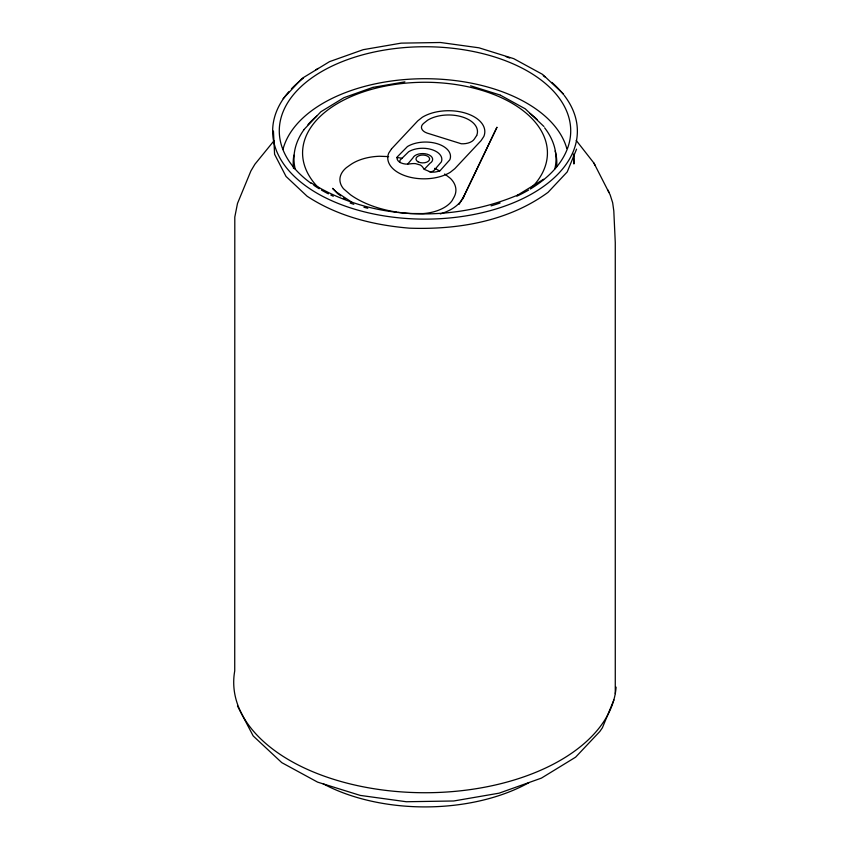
<?xml version="1.0" encoding="UTF-8"?>
<svg xmlns="http://www.w3.org/2000/svg" width="850" height="850" viewBox="0 0 850 850"><rect width="100%" height="100%" fill="white"/><g stroke="black" fill="none" stroke-linecap="round" stroke-linejoin="round"><path stroke-width="1.27" d="M573.994 154.615L573.92 164.008L573.442 153.977M576.566 149.133L567.226 171.913L548.037 192.355C508.247 221.414 457.693 229.904 409.381 228.161C373.416 225.165 337.578 216.261 307.126 196.244L286.025 176.449L274.582 154.243L273.434 131.049M613.902 699.922L602.406 727.759L599.824 731.489L575.599 757.18L541.397 778.122L499.109 793.167L453.698 800.987L406.342 801.741L360.251 795.409L317.634 782.149L281.764 762.631L253.194 735.951L237.49 705.989M273.966 140.824L254.915 164.22L250.899 170.956L237.49 203.458L234.802 217.058L234.727 670.937A191.292 110.436 0 0 0 410.975 792.434A191.292 110.436 0 0 0 616.101 687.129M407.596 164.146L412.856 158.015A10.041 5.801 0 0 1 427.401 154.264A10.041 5.801 0 0 1 429.919 163.349L424.235 169.341L430.599 171.998A10.274 5.929 0 0 0 440.438 170.308L449.82 159.789A24.937 14.397 0 0 0 437.431 143.778A24.937 14.397 0 0 0 407.437 146.551L397.322 156.836A10.274 5.929 0 0 0 407.596 164.146L410.794 163.784A12.75 7.363 0 0 1 415.459 163.625L420.293 165.006A12.75 7.363 0 0 1 423.002 167.599L424.235 169.341M459.032 204.393L463.866 196.382C459.542 205.732 449.767 211.044 440.3 213.924M283.135 98.664L301.984 78.54M303.748 129.795L320.875 111.764L343.931 97.686L372.81 87.391M302.398 78.2L329.545 61.636L363.194 49.682L401.168 43.138L440.491 42.5L478.996 47.812L513.751 58.661L542.459 74.332M517.321 195.298L543.586 179.276M517.682 195.107C452.041 222.594 372.024 221.138 310.951 182.771M373.129 87.327L404.908 81.855M470.603 85.808L499.949 94.977M500.374 95.168L525.268 108.832L543.936 126.501M351.858 202.247L336.132 191.887L340.595 195.914M343.368 198.061L345.408 199.41M542.852 74.651L563.624 94.148M335.304 191.059L332.584 188.349L338.746 194.48M576.226 140.441L593.948 163.115L610.151 194.852L612.659 202.736L613.806 210.949L615.273 242.558L615.273 693.643M593.948 163.115L595.117 165.399M607.75 189.847L609.014 192.323M529.051 782.584A149.558 86.349 0 0 1 322.809 783.604M400.254 162.52A5.047 2.911 0 0 1 400.371 159.885L408.659 151.736A19.221 11.103 0 0 1 431.768 149.6A19.221 11.103 0 0 1 441.32 161.936L434.053 170.404A4.494 2.592 0 0 1 429.346 171.721M318.899 188.201A122.421 70.677 0 0 1 346.726 98.6A122.421 70.677 0 0 1 504.411 99.152A122.421 70.677 0 0 1 530.358 188.944M544.606 127.808A131.028 75.65 0 0 1 554.827 168.916M295.279 169.363A131.028 75.65 0 0 1 303.992 129.678M307.966 124.674A131.028 75.65 0 0 1 316.689 116.121M529.996 113.433A131.028 75.65 0 0 1 537.072 119.499M388.62 156.655A88.708 51.223 0 0 0 386.293 156.506L379.461 156.262A40.513 23.386 0 0 0 350.296 164.868L346.407 167.641A36.412 21.027 0 0 0 343.527 188.764L350.455 194.756A88.708 51.223 0 0 0 396.78 212.086M396.684 157.473A88.708 51.223 0 0 1 402.337 158.312M434.647 168.343A88.708 51.223 0 0 1 439.822 171.073M444.603 174.038A88.708 51.223 0 0 1 446.399 175.281L450.489 178.458A40.449 23.354 0 0 1 453.985 197.242L452.104 200.643A36.412 21.027 0 0 1 423.056 213.594L410.571 213.531A88.708 51.223 0 0 1 397.906 212.256M564.092 95.243A152.373 87.975 0 0 1 421.664 219.109A152.373 87.975 0 0 1 288.766 91.768M291.422 88.836A152.373 87.975 0 0 1 303.461 78.104M315.966 69.711A152.373 87.975 0 0 1 318.229 68.404M506.122 56.695A152.373 87.975 0 0 1 509.703 58.034M543.246 75.682A152.373 87.975 0 0 1 545.487 77.308M551.831 82.407A152.373 87.975 0 0 1 563.348 94.297M310.781 183.122A145.722 84.139 0 0 1 329.152 67.501A145.722 84.139 0 0 1 530.071 72.579A145.722 84.139 0 0 1 530.878 188.679M528.658 190.007A145.722 84.139 0 0 1 516.906 196.169M500.098 202.98A145.722 84.139 0 0 1 491.087 205.859M367.806 208.261A145.722 84.139 0 0 1 363.938 207.262M353.823 204.287A145.722 84.139 0 0 1 350.136 203.054M333.274 196.254A145.722 84.139 0 0 1 330.82 195.075M328.408 193.874A145.722 84.139 0 0 1 321.438 190.071M319.217 188.742A145.722 84.139 0 0 1 313.926 185.332M293.526 168.481A131.814 76.096 0 0 1 293.888 155.199M555.156 150.992A131.814 76.096 0 0 1 556.644 166.898M282.944 149.526A143.586 82.896 0 0 1 424.108 78.721A143.586 82.896 0 0 1 566.78 148.506M496.921 127.341L462.655 198.847L496.921 127.341M391.51 148.899L388.748 153.074A36.21 20.91 0 0 0 406.746 176.311A36.21 20.91 0 0 0 450.277 172.284L454.814 168.672L481.068 140.643L483.831 136.478A36.21 20.91 0 0 0 465.842 113.241A36.21 20.91 0 0 0 422.301 117.257L417.764 120.881L391.51 148.899M476.691 135.49L474.268 139.145A12.538 7.236 0 0 1 461.306 143.767L427.082 133.078A11.688 6.747 0 0 1 423.661 123.346L427.646 120.179A28.868 16.66 0 0 1 462.347 116.971A28.868 16.66 0 0 1 476.691 135.49M418.115 161.829A6.832 3.942 0 0 0 429.441 159.874A6.832 3.942 0 0 0 420.856 155.189A6.832 3.942 0 0 0 418.115 161.829"/></g></svg>
